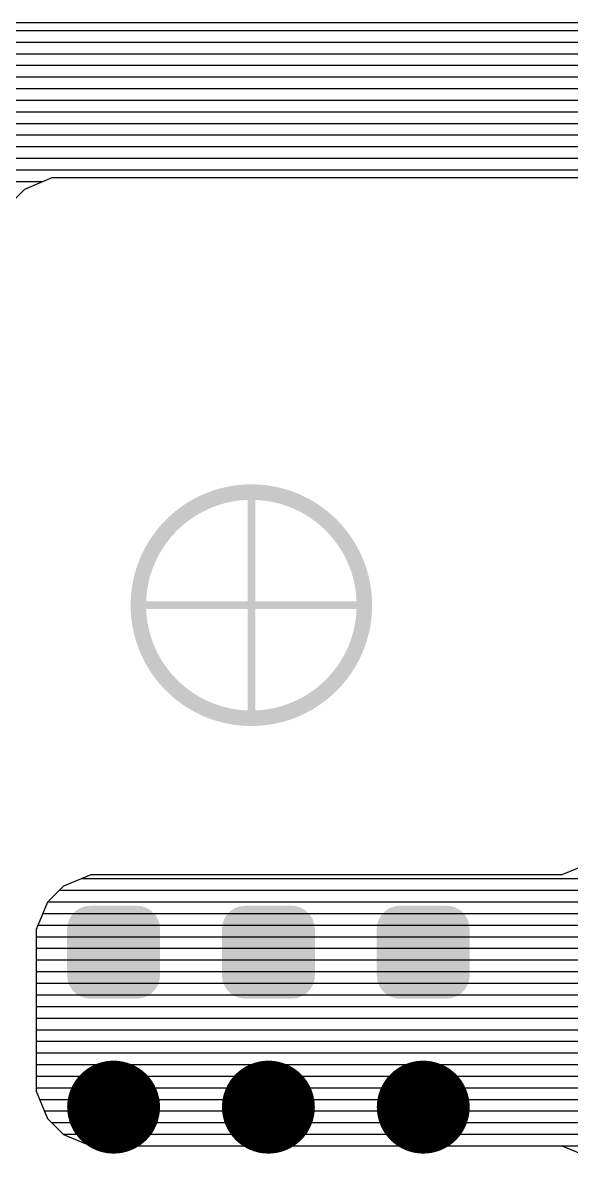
# Model space of a CAD drawing. Extents: x 295 to 953, y 10 to 290.
# Drawn here: x 512.57 to 521.57, y 196.51 to 215.11 of the extents above; entities that cross this region are included whole.
import ezdxf

# ---------------------------------------------------------------- set-up
doc = ezdxf.new("R2010")
doc.units = 0
doc.header["$LTSCALE"] = 5
doc.header["$MEASUREMENT"] = 0
doc.layers.get('0').update_dxf_attribs({"linetype": 'CONTINUOUS', "lineweight": 25})
doc.layers.add('DV-ABPB-A4_TOP', color=14, linetype='CONTINUOUS')

msp = doc.modelspace()

# ---------------------------------------------------------------- linework, layer by layer
at = {"color": 7, "const_width": 0.762}
for points in [[(513.679, 197.333, 1), (514.441, 197.333, 1)], [(516.219, 197.333, 1), (516.981, 197.333, 1)], [(518.759, 197.333, 1), (519.521, 197.333, 1)]]:
    msp.add_lwpolyline(points, format="xyb", close=True, dxfattribs=at)
at = {"color": 7}
for points in [[(515.634, 207.421), (515.64, 207.423), (517.007, 207.421), (517.001, 207.423)], [(515.64, 207.423), (515.694, 207.442), (517.001, 207.423), (516.947, 207.442)], [(515.694, 207.442), (515.699, 207.444), (516.947, 207.442), (516.941, 207.444)], [(515.699, 207.444), (515.755, 207.462), (516.941, 207.444), (516.886, 207.462)], [(515.755, 207.462), (515.76, 207.463), (516.886, 207.462), (516.88, 207.463)], [(515.76, 207.463), (515.816, 207.479), (516.88, 207.463), (516.825, 207.479)], [(515.816, 207.479), (515.821, 207.48), (516.825, 207.479), (516.819, 207.48)], [(515.821, 207.48), (515.877, 207.494), (516.819, 207.48), (516.764, 207.494)], [(515.877, 207.494), (515.883, 207.495), (516.764, 207.494), (516.757, 207.495)], [(515.883, 207.495), (515.939, 207.507), (516.757, 207.495), (516.702, 207.507)], [(515.939, 207.507), (515.945, 207.508), (516.702, 207.507), (516.695, 207.508)], [(515.945, 207.508), (516.002, 207.518), (516.695, 207.508), (516.639, 207.518)], [(516.002, 207.518), (516.007, 207.519), (516.639, 207.518), (516.633, 207.519)], [(516.007, 207.519), (516.065, 207.527), (516.633, 207.519), (516.576, 207.527)], [(516.065, 207.527), (516.07, 207.528), (516.576, 207.527), (516.57, 207.528)], [(516.07, 207.528), (516.128, 207.535), (516.57, 207.528), (516.513, 207.535)], [(516.128, 207.535), (516.133, 207.535), (516.513, 207.535), (516.506, 207.535)], [(516.133, 207.535), (516.192, 207.54), (516.506, 207.535), (516.45, 207.54)], [(516.192, 207.54), (516.196, 207.54), (516.45, 207.54), (516.442, 207.54)], [(516.196, 207.54), (516.256, 207.543), (516.442, 207.54), (516.387, 207.543)], [(516.256, 207.543), (516.26, 207.543), (516.387, 207.543), (516.376, 207.543)], [(516.26, 207.543), (516.323, 207.544), (516.376, 207.543), (516.323, 207.544)], [(515.243, 207.226), (515.265, 207.24), (515.853, 207.226), (515.905, 207.24)], [(515.265, 207.24), (515.286, 207.253), (515.905, 207.24), (515.963, 207.253)], [(515.286, 207.253), (515.297, 207.259), (515.963, 207.253), (515.996, 207.259)], [(515.297, 207.259), (515.305, 207.264), (515.996, 207.259), (516.021, 207.264)], [(515.305, 207.264), (515.321, 207.273), (516.021, 207.264), (516.08, 207.273)], [(515.321, 207.273), (515.333, 207.281), (516.08, 207.273), (516.139, 207.281)], [(515.333, 207.281), (515.342, 207.286), (516.139, 207.281), (516.198, 207.286)], [(515.342, 207.286), (515.348, 207.289), (516.198, 207.286), (516.257, 207.289)], [(515.348, 207.289), (515.352, 207.291), (517.293, 207.289), (517.289, 207.291)], [(515.352, 207.291), (515.402, 207.318), (517.289, 207.291), (517.239, 207.318)], [(515.402, 207.318), (515.407, 207.321), (517.239, 207.318), (517.233, 207.321)], [(515.407, 207.321), (515.459, 207.347), (517.233, 207.321), (517.182, 207.347)], [(515.459, 207.347), (515.464, 207.35), (517.182, 207.347), (517.176, 207.35)], [(515.464, 207.35), (515.517, 207.374), (517.176, 207.35), (517.124, 207.374)], [(515.517, 207.374), (515.522, 207.376), (517.124, 207.374), (517.119, 207.376)], [(515.522, 207.376), (515.575, 207.398), (517.119, 207.376), (517.066, 207.398)], [(515.575, 207.398), (515.58, 207.401), (517.066, 207.398), (517.06, 207.401)], [(515.58, 207.401), (515.634, 207.421), (517.06, 207.401), (517.007, 207.421)], [(516.257, 205.626), (516.257, 207.289), (516.384, 205.626), (516.384, 207.289)], [(516.4, 207.288), (516.384, 207.289), (517.294, 207.288), (517.293, 207.289)], [(516.422, 207.287), (516.4, 207.288), (517.296, 207.287), (517.294, 207.288)], [(516.481, 207.283), (516.422, 207.287), (517.304, 207.283), (517.296, 207.287)], [(516.54, 207.276), (516.481, 207.283), (517.315, 207.276), (517.304, 207.283)], [(516.599, 207.267), (516.54, 207.276), (517.33, 207.267), (517.315, 207.276)], [(516.657, 207.257), (516.599, 207.267), (517.348, 207.257), (517.33, 207.267)], [(516.661, 207.256), (516.657, 207.257), (517.349, 207.256), (517.348, 207.257)], [(516.715, 207.244), (516.661, 207.256), (517.368, 207.244), (517.349, 207.256)], [(516.773, 207.23), (516.715, 207.244), (517.391, 207.23), (517.368, 207.244)], [(514.994, 207.034), (515.028, 207.064), (515.416, 207.034), (515.467, 207.064)], [(515.028, 207.064), (515.039, 207.074), (515.467, 207.064), (515.485, 207.074)], [(515.039, 207.074), (515.062, 207.093), (515.485, 207.074), (515.519, 207.093)], [(515.062, 207.093), (515.088, 207.115), (515.519, 207.093), (515.562, 207.115)], [(515.088, 207.115), (515.095, 207.119), (515.562, 207.115), (515.572, 207.119)], [(515.095, 207.119), (515.127, 207.144), (515.572, 207.119), (515.625, 207.144)], [(515.127, 207.144), (515.139, 207.153), (515.625, 207.144), (515.647, 207.153)], [(515.139, 207.153), (515.158, 207.167), (515.647, 207.153), (515.68, 207.167)], [(515.158, 207.167), (515.187, 207.188), (515.68, 207.167), (515.735, 207.188)], [(515.187, 207.188), (515.19, 207.19), (515.735, 207.188), (515.742, 207.19)], [(515.19, 207.19), (515.215, 207.207), (515.742, 207.19), (515.791, 207.207)], [(515.215, 207.207), (515.241, 207.224), (515.791, 207.207), (515.848, 207.224)], [(515.241, 207.224), (515.243, 207.226), (515.848, 207.224), (515.853, 207.226)], [(516.799, 207.222), (516.773, 207.23), (517.403, 207.222), (517.391, 207.23)], [(516.829, 207.213), (516.799, 207.222), (517.416, 207.213), (517.403, 207.222)], [(516.886, 207.195), (516.829, 207.213), (517.443, 207.195), (517.416, 207.213)], [(516.908, 207.187), (516.886, 207.195), (517.455, 207.187), (517.443, 207.195)], [(516.941, 207.175), (516.908, 207.187), (517.472, 207.175), (517.455, 207.187)], [(516.996, 207.152), (516.941, 207.175), (517.503, 207.152), (517.472, 207.175)], [(517.002, 207.15), (516.996, 207.152), (517.507, 207.15), (517.503, 207.152)], [(517.05, 207.128), (517.002, 207.15), (517.534, 207.128), (517.507, 207.15)], [(517.086, 207.111), (517.05, 207.128), (517.557, 207.111), (517.534, 207.128)], [(517.104, 207.102), (517.086, 207.111), (517.567, 207.102), (517.557, 207.111)], [(517.156, 207.074), (517.104, 207.102), (517.601, 207.074), (517.567, 207.102)], [(517.163, 207.07), (517.156, 207.074), (517.606, 207.07), (517.601, 207.074)], [(517.207, 207.045), (517.163, 207.07), (517.635, 207.045), (517.606, 207.07)], [(514.821, 206.858), (514.855, 206.897), (515.178, 206.858), (515.223, 206.897)], [(514.855, 206.897), (514.857, 206.898), (515.223, 206.897), (515.225, 206.898)], [(514.857, 206.898), (514.89, 206.934), (515.225, 206.898), (515.269, 206.934)], [(514.89, 206.934), (514.9, 206.944), (515.269, 206.934), (515.284, 206.944)], [(514.9, 206.944), (514.925, 206.969), (515.284, 206.944), (515.317, 206.969)], [(514.925, 206.969), (514.945, 206.989), (515.317, 206.969), (515.347, 206.989)], [(514.945, 206.989), (514.959, 207.002), (515.347, 206.989), (515.366, 207.002)], [(514.959, 207.002), (514.992, 207.033), (515.366, 207.002), (515.413, 207.033)], [(514.992, 207.033), (514.994, 207.034), (515.413, 207.033), (515.416, 207.034)], [(517.234, 207.028), (517.207, 207.045), (517.653, 207.028), (517.635, 207.045)], [(517.258, 207.014), (517.234, 207.028), (517.669, 207.014), (517.653, 207.028)], [(517.3, 206.985), (517.258, 207.014), (517.7, 206.985), (517.669, 207.014)], [(517.307, 206.981), (517.3, 206.985), (517.704, 206.981), (517.7, 206.985)], [(517.355, 206.946), (517.307, 206.981), (517.739, 206.946), (517.704, 206.981)], [(517.362, 206.94), (517.355, 206.946), (517.745, 206.94), (517.739, 206.946)], [(517.402, 206.91), (517.362, 206.94), (517.773, 206.91), (517.745, 206.94)], [(517.421, 206.894), (517.402, 206.91), (517.788, 206.894), (517.773, 206.91)], [(517.447, 206.872), (517.421, 206.894), (517.807, 206.872), (517.788, 206.894)], [(517.476, 206.846), (517.447, 206.872), (517.83, 206.846), (517.807, 206.872)], [(514.663, 206.648), (514.691, 206.69), (514.976, 206.648), (515.011, 206.69)], [(514.691, 206.69), (514.698, 206.7), (515.011, 206.69), (515.021, 206.7)], [(514.698, 206.7), (514.723, 206.734), (515.021, 206.7), (515.051, 206.734)], [(514.723, 206.734), (514.735, 206.752), (515.051, 206.734), (515.068, 206.752)], [(514.735, 206.752), (514.755, 206.777), (515.068, 206.752), (515.092, 206.777)], [(514.755, 206.777), (514.774, 206.802), (515.092, 206.777), (515.117, 206.802)], [(514.774, 206.802), (514.788, 206.818), (515.117, 206.802), (515.134, 206.818)], [(514.788, 206.818), (514.815, 206.851), (515.134, 206.818), (515.17, 206.851)], [(514.815, 206.851), (514.821, 206.858), (515.17, 206.851), (515.178, 206.858)], [(517.491, 206.832), (517.476, 206.846), (517.841, 206.832), (517.83, 206.846)], [(517.528, 206.797), (517.491, 206.832), (517.87, 206.797), (517.841, 206.832)], [(517.534, 206.791), (517.528, 206.797), (517.874, 206.791), (517.87, 206.797)], [(517.576, 206.749), (517.534, 206.791), (517.907, 206.749), (517.874, 206.791)], [(517.578, 206.747), (517.576, 206.749), (517.909, 206.747), (517.907, 206.749)], [(517.616, 206.705), (517.578, 206.747), (517.939, 206.705), (517.909, 206.747)], [(517.624, 206.695), (517.616, 206.705), (517.946, 206.695), (517.939, 206.705)], [(517.654, 206.66), (517.624, 206.695), (517.97, 206.66), (517.946, 206.695)], [(514.566, 206.484), (514.575, 206.5), (514.859, 206.484), (514.87, 206.5)], [(514.575, 206.5), (514.597, 206.54), (514.87, 206.5), (514.896, 206.54)], [(514.597, 206.54), (514.602, 206.549), (514.896, 206.54), (514.903, 206.549)], [(514.602, 206.549), (514.629, 206.594), (514.903, 206.549), (514.935, 206.594)], [(514.629, 206.594), (514.631, 206.597), (514.935, 206.594), (514.937, 206.597)], [(514.631, 206.597), (514.66, 206.644), (514.937, 206.597), (514.974, 206.644)], [(514.66, 206.644), (514.663, 206.648), (514.974, 206.644), (514.976, 206.648)], [(517.668, 206.643), (517.654, 206.66), (517.981, 206.643), (517.97, 206.66)], [(517.691, 206.614), (517.668, 206.643), (517.999, 206.614), (517.981, 206.643)], [(517.709, 206.589), (517.691, 206.614), (518.015, 206.589), (517.999, 206.614)], [(517.726, 206.566), (517.709, 206.589), (518.028, 206.566), (518.015, 206.589)], [(517.748, 206.534), (517.726, 206.566), (518.047, 206.534), (518.028, 206.566)], [(517.76, 206.517), (517.748, 206.534), (518.056, 206.517), (518.047, 206.534)], [(517.785, 206.478), (517.76, 206.517), (518.077, 206.478), (518.056, 206.517)], [(514.479, 206.293), (514.486, 206.311), (514.755, 206.293), (514.764, 206.311)], [(514.486, 206.311), (514.501, 206.346), (514.764, 206.311), (514.781, 206.346)], [(514.501, 206.346), (514.511, 206.37), (514.781, 206.346), (514.793, 206.37)], [(514.511, 206.37), (514.524, 206.399), (514.793, 206.37), (514.809, 206.399)], [(514.524, 206.399), (514.538, 206.427), (514.809, 206.399), (514.825, 206.427)], [(514.538, 206.427), (514.549, 206.45), (514.825, 206.427), (514.838, 206.45)], [(514.549, 206.45), (514.566, 206.484), (514.838, 206.45), (514.859, 206.484)], [(517.792, 206.468), (517.785, 206.478), (518.083, 206.468), (518.077, 206.478)], [(517.819, 206.422), (517.792, 206.468), (518.106, 206.422), (518.083, 206.468)], [(517.822, 206.417), (517.819, 206.422), (518.108, 206.417), (518.106, 206.422)], [(517.85, 206.365), (517.822, 206.417), (518.132, 206.365), (518.108, 206.417)], [(517.85, 206.364), (517.85, 206.365), (518.132, 206.364), (518.132, 206.365)], [(517.877, 206.312), (517.85, 206.364), (518.154, 206.312), (518.132, 206.364)], [(517.88, 206.306), (517.877, 206.312), (518.157, 206.306), (518.154, 206.312)], [(514.406, 206.072), (514.422, 206.128), (514.67, 206.072), (514.688, 206.128)], [(514.422, 206.128), (514.423, 206.132), (514.688, 206.128), (514.69, 206.132)], [(514.423, 206.132), (514.439, 206.184), (514.69, 206.132), (514.709, 206.184)], [(514.439, 206.184), (514.442, 206.192), (514.709, 206.184), (514.712, 206.192)], [(514.442, 206.192), (514.458, 206.239), (514.712, 206.192), (514.731, 206.239)], [(514.458, 206.239), (514.463, 206.252), (514.731, 206.239), (514.737, 206.252)], [(514.463, 206.252), (514.479, 206.293), (514.737, 206.252), (514.755, 206.293)], [(517.902, 206.258), (517.88, 206.306), (518.175, 206.258), (518.157, 206.306)], [(517.906, 206.247), (517.902, 206.258), (518.18, 206.247), (518.175, 206.258)], [(517.924, 206.203), (517.906, 206.247), (518.195, 206.203), (518.18, 206.247)], [(517.931, 206.187), (517.924, 206.203), (518.201, 206.187), (518.195, 206.203)], [(517.945, 206.148), (517.931, 206.187), (518.213, 206.148), (518.201, 206.187)], [(517.953, 206.126), (517.945, 206.148), (518.22, 206.126), (518.213, 206.148)], [(517.965, 206.092), (517.953, 206.126), (518.229, 206.092), (518.22, 206.126)], [(514.368, 205.9), (514.377, 205.947), (514.626, 205.9), (514.637, 205.947)], [(514.377, 205.947), (514.379, 205.958), (514.637, 205.947), (514.639, 205.958)], [(514.379, 205.958), (514.39, 206.009), (514.639, 205.958), (514.652, 206.009)], [(514.39, 206.009), (514.391, 206.015), (514.652, 206.009), (514.653, 206.015)], [(514.391, 206.015), (514.405, 206.071), (514.653, 206.015), (514.669, 206.071)], [(514.405, 206.071), (514.406, 206.072), (514.669, 206.071), (514.67, 206.072)], [(517.973, 206.065), (517.965, 206.092), (518.237, 206.065), (518.229, 206.092)], [(517.982, 206.035), (517.973, 206.065), (518.244, 206.035), (518.237, 206.065)], [(517.99, 206.003), (517.982, 206.035), (518.252, 206.003), (518.244, 206.035)], [(517.997, 205.978), (517.99, 206.003), (518.257, 205.978), (518.252, 206.003)], [(518.005, 205.941), (517.997, 205.978), (518.265, 205.941), (518.257, 205.978)], [(518.01, 205.92), (518.005, 205.941), (518.269, 205.92), (518.265, 205.941)], [(514.346, 205.724), (514.349, 205.759), (514.601, 205.724), (514.605, 205.759)], [(514.349, 205.759), (514.352, 205.783), (514.605, 205.759), (514.607, 205.783)], [(514.352, 205.783), (514.356, 205.822), (514.607, 205.783), (514.613, 205.822)], [(514.356, 205.822), (514.359, 205.842), (514.613, 205.822), (514.616, 205.842)], [(514.359, 205.842), (514.365, 205.885), (514.616, 205.842), (514.624, 205.885)], [(514.365, 205.885), (514.368, 205.9), (514.624, 205.885), (514.626, 205.9)], [(518.018, 205.879), (518.01, 205.92), (518.276, 205.879), (518.269, 205.92)], [(518.021, 205.862), (518.018, 205.879), (518.279, 205.862), (518.276, 205.879)], [(518.029, 205.816), (518.021, 205.862), (518.285, 205.816), (518.279, 205.862)], [(518.031, 205.803), (518.029, 205.816), (518.287, 205.803), (518.285, 205.816)], [(518.037, 205.753), (518.031, 205.803), (518.292, 205.753), (518.287, 205.803)], [(518.038, 205.745), (518.037, 205.753), (518.293, 205.745), (518.292, 205.753)], [(514.339, 205.563), (514.34, 205.626), (518.301, 205.563), (518.3, 205.626)], [(514.34, 205.499), (514.339, 205.563), (518.3, 205.499), (518.301, 205.563)], [(514.34, 205.632), (514.342, 205.665), (514.595, 205.632), (514.596, 205.665)], [(514.34, 205.626), (514.34, 205.632), (514.594, 205.626), (514.595, 205.632)], [(514.342, 205.665), (514.344, 205.696), (514.596, 205.665), (514.598, 205.696)], [(514.344, 205.696), (514.346, 205.724), (514.598, 205.696), (514.601, 205.724)], [(518.043, 205.69), (518.038, 205.745), (518.297, 205.69), (518.293, 205.745)], [(518.043, 205.686), (518.043, 205.69), (518.298, 205.686), (518.297, 205.69)], [(518.046, 205.626), (518.043, 205.686), (518.3, 205.626), (518.298, 205.686)], [(514.343, 205.44), (514.34, 205.499), (514.597, 205.44), (514.594, 205.499)], [(514.343, 205.436), (514.343, 205.44), (514.598, 205.436), (514.597, 205.44)], [(514.348, 205.381), (514.343, 205.436), (514.603, 205.381), (514.598, 205.436)], [(514.348, 205.373), (514.348, 205.381), (514.604, 205.373), (514.603, 205.381)], [(516.257, 203.837), (516.257, 205.499), (516.384, 203.837), (516.384, 205.499)], [(518.036, 205.367), (518.04, 205.402), (518.292, 205.367), (518.295, 205.402)], [(518.04, 205.402), (518.042, 205.43), (518.295, 205.402), (518.297, 205.43)], [(518.042, 205.43), (518.044, 205.461), (518.297, 205.43), (518.299, 205.461)], [(518.044, 205.461), (518.046, 205.493), (518.299, 205.461), (518.3, 205.493)], [(518.046, 205.493), (518.046, 205.499), (518.3, 205.493), (518.3, 205.499)], [(514.354, 205.322), (514.348, 205.373), (514.61, 205.322), (514.604, 205.373)], [(514.355, 205.31), (514.354, 205.322), (514.612, 205.31), (514.61, 205.322)], [(514.362, 205.264), (514.355, 205.31), (514.619, 205.264), (514.612, 205.31)], [(514.364, 205.247), (514.362, 205.264), (514.622, 205.247), (514.619, 205.264)], [(514.372, 205.206), (514.364, 205.247), (514.63, 205.206), (514.622, 205.247)], [(514.376, 205.185), (514.372, 205.206), (514.635, 205.185), (514.63, 205.206)], [(518.004, 205.179), (518.014, 205.226), (518.264, 205.179), (518.272, 205.226)], [(518.014, 205.226), (518.017, 205.241), (518.272, 205.226), (518.275, 205.241)], [(518.017, 205.241), (518.025, 205.284), (518.275, 205.241), (518.282, 205.284)], [(518.025, 205.284), (518.028, 205.304), (518.282, 205.284), (518.284, 205.304)], [(518.028, 205.304), (518.033, 205.343), (518.284, 205.304), (518.289, 205.343)], [(518.033, 205.343), (518.036, 205.367), (518.289, 205.343), (518.292, 205.367)], [(514.383, 205.148), (514.376, 205.185), (514.644, 205.148), (514.635, 205.185)], [(514.389, 205.122), (514.383, 205.148), (514.65, 205.122), (514.644, 205.148)], [(514.396, 205.091), (514.389, 205.122), (514.659, 205.091), (514.65, 205.122)], [(514.404, 205.061), (514.396, 205.091), (514.668, 205.061), (514.659, 205.091)], [(514.411, 205.034), (514.404, 205.061), (514.676, 205.034), (514.668, 205.061)], [(514.421, 205), (514.411, 205.034), (514.688, 205), (514.676, 205.034)], [(517.952, 204.997), (517.971, 205.054), (518.219, 204.997), (518.235, 205.054)], [(517.971, 205.055), (517.987, 205.111), (518.235, 205.055), (518.249, 205.111)], [(517.971, 205.054), (517.971, 205.055), (518.235, 205.054), (518.235, 205.055)], [(517.987, 205.111), (517.989, 205.117), (518.249, 205.111), (518.251, 205.117)], [(517.989, 205.117), (518.002, 205.168), (518.251, 205.117), (518.262, 205.168)], [(518.002, 205.168), (518.004, 205.179), (518.262, 205.168), (518.264, 205.179)], [(514.428, 204.978), (514.421, 205), (514.695, 204.978), (514.688, 205)], [(514.44, 204.939), (514.428, 204.978), (514.71, 204.939), (514.695, 204.978)], [(514.446, 204.923), (514.44, 204.939), (514.716, 204.923), (514.71, 204.939)], [(514.461, 204.879), (514.446, 204.923), (514.734, 204.879), (514.716, 204.923)], [(514.465, 204.868), (514.461, 204.879), (514.739, 204.868), (514.734, 204.879)], [(514.484, 204.82), (514.465, 204.868), (514.761, 204.82), (514.739, 204.868)], [(514.486, 204.814), (514.484, 204.82), (514.764, 204.814), (514.761, 204.82)], [(517.877, 204.815), (517.886, 204.833), (518.155, 204.815), (518.162, 204.833)], [(517.886, 204.833), (517.904, 204.874), (518.162, 204.833), (518.178, 204.874)], [(517.904, 204.874), (517.91, 204.887), (518.178, 204.874), (518.182, 204.887)], [(517.91, 204.887), (517.929, 204.933), (518.182, 204.887), (518.199, 204.933)], [(517.929, 204.933), (517.932, 204.942), (518.199, 204.933), (518.202, 204.942)], [(517.932, 204.942), (517.951, 204.994), (518.202, 204.942), (518.218, 204.994)], [(517.951, 204.994), (517.952, 204.997), (518.218, 204.994), (518.219, 204.997)], [(514.508, 204.762), (514.486, 204.814), (514.79, 204.762), (514.764, 204.814)], [(514.509, 204.761), (514.508, 204.762), (514.79, 204.761), (514.79, 204.762)], [(514.533, 204.709), (514.509, 204.761), (514.819, 204.709), (514.79, 204.761)], [(514.535, 204.704), (514.533, 204.709), (514.822, 204.704), (514.819, 204.709)], [(514.558, 204.658), (514.535, 204.704), (514.849, 204.658), (514.822, 204.704)], [(514.563, 204.647), (514.558, 204.658), (514.856, 204.647), (514.849, 204.658)], [(514.584, 204.608), (514.563, 204.647), (514.881, 204.608), (514.856, 204.647)], [(517.771, 204.626), (517.781, 204.642), (518.066, 204.626), (518.074, 204.642)], [(517.781, 204.642), (517.802, 204.676), (518.074, 204.642), (518.092, 204.676)], [(517.802, 204.676), (517.815, 204.699), (518.092, 204.676), (518.103, 204.699)], [(517.815, 204.699), (517.832, 204.727), (518.103, 204.699), (518.116, 204.727)], [(517.832, 204.727), (517.847, 204.756), (518.116, 204.727), (518.13, 204.756)], [(517.847, 204.756), (517.86, 204.78), (518.13, 204.756), (518.14, 204.78)], [(517.86, 204.78), (517.877, 204.815), (518.14, 204.78), (518.155, 204.815)], [(514.594, 204.592), (514.584, 204.608), (514.892, 204.592), (514.881, 204.608)], [(514.612, 204.56), (514.594, 204.592), (514.914, 204.56), (514.892, 204.592)], [(514.626, 204.537), (514.612, 204.56), (514.931, 204.537), (514.914, 204.56)], [(514.641, 204.512), (514.626, 204.537), (514.95, 204.512), (514.931, 204.537)], [(514.659, 204.483), (514.641, 204.512), (514.973, 204.483), (514.95, 204.512)], [(514.671, 204.466), (514.659, 204.483), (514.987, 204.466), (514.973, 204.483)], [(514.695, 204.43), (514.671, 204.466), (515.016, 204.43), (514.987, 204.466)], [(517.629, 204.436), (517.664, 204.478), (517.95, 204.436), (517.978, 204.478)], [(517.664, 204.478), (517.667, 204.482), (517.978, 204.478), (517.98, 204.482)], [(517.667, 204.482), (517.703, 204.528), (517.98, 204.482), (518.01, 204.528)], [(517.703, 204.528), (517.706, 204.532), (518.01, 204.528), (518.012, 204.532)], [(517.706, 204.532), (517.738, 204.576), (518.012, 204.532), (518.038, 204.576)], [(517.738, 204.576), (517.745, 204.586), (518.038, 204.576), (518.044, 204.586)], [(517.745, 204.586), (517.771, 204.626), (518.044, 204.586), (518.066, 204.626)], [(514.702, 204.42), (514.695, 204.43), (515.025, 204.42), (515.016, 204.43)], [(514.732, 204.379), (514.702, 204.42), (515.063, 204.379), (515.025, 204.42)], [(514.734, 204.377), (514.732, 204.379), (515.065, 204.377), (515.063, 204.379)], [(514.766, 204.334), (514.734, 204.377), (515.106, 204.334), (515.065, 204.377)], [(514.771, 204.329), (514.766, 204.334), (515.112, 204.329), (515.106, 204.334)], [(514.8, 204.293), (514.771, 204.329), (515.149, 204.293), (515.112, 204.329)], [(514.811, 204.28), (514.8, 204.293), (515.165, 204.28), (515.149, 204.293)], [(514.833, 204.254), (514.811, 204.28), (515.193, 204.254), (515.165, 204.28)], [(517.418, 204.229), (517.463, 204.268), (517.785, 204.229), (517.819, 204.268)], [(517.463, 204.268), (517.471, 204.275), (517.819, 204.268), (517.826, 204.275)], [(517.471, 204.275), (517.507, 204.307), (517.826, 204.275), (517.853, 204.307)], [(517.507, 204.307), (517.523, 204.324), (517.853, 204.307), (517.866, 204.324)], [(517.523, 204.324), (517.549, 204.349), (517.866, 204.324), (517.886, 204.349)], [(517.549, 204.349), (517.573, 204.374), (517.886, 204.349), (517.905, 204.374)], [(517.573, 204.374), (517.59, 204.392), (517.905, 204.374), (517.918, 204.392)], [(517.59, 204.392), (517.62, 204.425), (517.918, 204.392), (517.942, 204.425)], [(517.62, 204.425), (517.629, 204.436), (517.942, 204.425), (517.95, 204.436)], [(514.853, 204.232), (514.833, 204.254), (515.22, 204.232), (515.193, 204.254)], [(514.868, 204.216), (514.853, 204.232), (515.239, 204.216), (515.22, 204.232)], [(514.896, 204.186), (514.868, 204.216), (515.278, 204.186), (515.239, 204.216)], [(514.902, 204.18), (514.896, 204.186), (515.286, 204.18), (515.278, 204.186)], [(514.937, 204.145), (514.902, 204.18), (515.334, 204.145), (515.286, 204.18)], [(514.941, 204.141), (514.937, 204.145), (515.34, 204.141), (515.334, 204.145)], [(514.971, 204.112), (514.941, 204.141), (515.383, 204.112), (515.34, 204.141)], [(514.987, 204.097), (514.971, 204.112), (515.407, 204.097), (515.383, 204.112)], [(515.006, 204.081), (514.987, 204.097), (515.433, 204.081), (515.407, 204.097)], [(515.035, 204.055), (515.006, 204.081), (515.478, 204.055), (515.433, 204.081)], [(517.174, 204.061), (517.225, 204.092), (517.613, 204.061), (517.647, 204.092)], [(517.225, 204.092), (517.228, 204.093), (517.647, 204.092), (517.649, 204.093)], [(517.228, 204.093), (517.275, 204.123), (517.649, 204.093), (517.681, 204.123)], [(517.275, 204.123), (517.294, 204.137), (517.681, 204.123), (517.695, 204.137)], [(517.294, 204.137), (517.324, 204.157), (517.695, 204.137), (517.716, 204.157)], [(517.324, 204.157), (517.357, 204.181), (517.716, 204.157), (517.74, 204.181)], [(517.357, 204.181), (517.371, 204.192), (517.74, 204.181), (517.751, 204.192)], [(517.371, 204.192), (517.416, 204.228), (517.751, 204.192), (517.784, 204.228)], [(517.416, 204.228), (517.418, 204.229), (517.784, 204.228), (517.785, 204.229)], [(515.04, 204.051), (515.035, 204.055), (515.485, 204.051), (515.478, 204.055)], [(515.073, 204.024), (515.04, 204.051), (515.537, 204.024), (515.485, 204.051)], [(515.084, 204.015), (515.073, 204.024), (515.554, 204.015), (515.537, 204.024)], [(515.106, 203.998), (515.084, 204.015), (515.59, 203.998), (515.554, 204.015)], [(515.134, 203.976), (515.106, 203.998), (515.638, 203.976), (515.59, 203.998)], [(515.138, 203.973), (515.134, 203.976), (515.644, 203.973), (515.638, 203.976)], [(515.168, 203.951), (515.138, 203.973), (515.699, 203.951), (515.644, 203.973)], [(515.185, 203.939), (515.168, 203.951), (515.733, 203.939), (515.699, 203.951)], [(515.197, 203.931), (515.185, 203.939), (515.755, 203.931), (515.733, 203.939)], [(515.225, 203.912), (515.197, 203.931), (515.811, 203.912), (515.755, 203.931)], [(515.238, 203.904), (515.225, 203.912), (515.842, 203.904), (515.811, 203.912)], [(515.25, 203.896), (515.238, 203.904), (515.868, 203.896), (515.842, 203.904)], [(515.273, 203.881), (515.25, 203.896), (515.925, 203.881), (515.868, 203.896)], [(516.735, 203.886), (516.788, 203.9), (517.375, 203.886), (517.398, 203.9)], [(516.788, 203.9), (516.792, 203.901), (517.398, 203.9), (517.4, 203.901)], [(516.792, 203.901), (516.849, 203.919), (517.4, 203.901), (517.425, 203.919)], [(516.849, 203.919), (516.899, 203.936), (517.425, 203.919), (517.45, 203.936)], [(516.899, 203.936), (516.905, 203.938), (517.45, 203.936), (517.453, 203.938)], [(516.905, 203.938), (516.961, 203.959), (517.453, 203.938), (517.483, 203.959)], [(516.961, 203.959), (516.994, 203.973), (517.483, 203.959), (517.502, 203.973)], [(516.994, 203.973), (517.015, 203.982), (517.502, 203.973), (517.514, 203.982)], [(517.015, 203.982), (517.069, 204.006), (517.514, 203.982), (517.546, 204.006)], [(517.069, 204.006), (517.079, 204.011), (517.546, 204.006), (517.552, 204.011)], [(517.079, 204.011), (517.122, 204.033), (517.552, 204.011), (517.579, 204.033)], [(517.122, 204.033), (517.156, 204.051), (517.579, 204.033), (517.601, 204.051)], [(517.156, 204.051), (517.174, 204.061), (517.601, 204.051), (517.613, 204.061)], [(515.292, 203.87), (515.273, 203.881), (515.98, 203.87), (515.925, 203.881)], [(515.293, 203.869), (515.292, 203.87), (515.983, 203.869), (515.98, 203.87)], [(515.311, 203.858), (515.293, 203.869), (516.042, 203.858), (515.983, 203.869)], [(515.326, 203.85), (515.311, 203.858), (516.1, 203.85), (516.042, 203.858)], [(515.337, 203.843), (515.326, 203.85), (516.159, 203.843), (516.1, 203.85)], [(515.344, 203.839), (515.337, 203.843), (516.218, 203.839), (516.159, 203.843)], [(515.346, 203.838), (515.344, 203.839), (516.241, 203.838), (516.218, 203.839)], [(515.348, 203.837), (515.346, 203.838), (516.257, 203.837), (516.241, 203.838)], [(515.352, 203.835), (515.348, 203.837), (517.289, 203.835), (517.293, 203.837)], [(515.402, 203.807), (515.352, 203.835), (517.238, 203.807), (517.289, 203.835)], [(515.408, 203.805), (515.402, 203.807), (517.233, 203.805), (517.238, 203.807)], [(515.459, 203.779), (515.408, 203.805), (517.182, 203.779), (517.233, 203.805)], [(515.464, 203.776), (515.459, 203.779), (517.176, 203.776), (517.182, 203.779)], [(515.516, 203.752), (515.464, 203.776), (517.124, 203.752), (517.176, 203.776)], [(515.522, 203.75), (515.516, 203.752), (517.119, 203.75), (517.124, 203.752)], [(515.575, 203.727), (515.522, 203.75), (517.066, 203.727), (517.119, 203.75)], [(515.581, 203.725), (515.575, 203.727), (517.06, 203.725), (517.066, 203.727)], [(515.634, 203.704), (515.581, 203.725), (517.006, 203.704), (517.06, 203.725)], [(515.64, 203.702), (515.634, 203.704), (517.001, 203.702), (517.006, 203.704)], [(516.384, 203.837), (516.443, 203.84), (517.293, 203.837), (517.298, 203.84)], [(516.443, 203.84), (516.502, 203.845), (517.298, 203.84), (517.307, 203.845)], [(516.502, 203.845), (516.561, 203.853), (517.307, 203.845), (517.32, 203.853)], [(516.561, 203.853), (516.619, 203.862), (517.32, 203.853), (517.336, 203.862)], [(516.619, 203.862), (516.644, 203.867), (517.336, 203.862), (517.344, 203.867)], [(516.644, 203.867), (516.677, 203.873), (517.344, 203.867), (517.354, 203.873)], [(516.677, 203.873), (516.735, 203.886), (517.354, 203.873), (517.375, 203.886)], [(515.694, 203.683), (515.64, 203.702), (516.947, 203.683), (517.001, 203.702)], [(515.7, 203.681), (515.694, 203.683), (516.941, 203.681), (516.947, 203.683)], [(515.754, 203.664), (515.7, 203.681), (516.886, 203.664), (516.941, 203.681)], [(515.76, 203.663), (515.754, 203.664), (516.881, 203.663), (516.886, 203.664)], [(515.815, 203.647), (515.76, 203.663), (516.825, 203.647), (516.881, 203.663)], [(515.822, 203.646), (515.815, 203.647), (516.819, 203.646), (516.825, 203.647)], [(515.877, 203.632), (515.822, 203.646), (516.763, 203.632), (516.819, 203.646)], [(515.883, 203.631), (515.877, 203.632), (516.758, 203.631), (516.763, 203.632)], [(515.939, 203.619), (515.883, 203.631), (516.701, 203.619), (516.758, 203.631)], [(515.945, 203.618), (515.939, 203.619), (516.696, 203.618), (516.701, 203.619)], [(516.001, 203.608), (515.945, 203.618), (516.639, 203.608), (516.696, 203.618)], [(516.008, 203.607), (516.001, 203.608), (516.633, 203.607), (516.639, 203.608)], [(516.064, 203.598), (516.008, 203.607), (516.576, 203.598), (516.633, 203.607)], [(516.071, 203.598), (516.064, 203.598), (516.57, 203.598), (516.576, 203.598)], [(516.127, 203.591), (516.071, 203.598), (516.513, 203.591), (516.57, 203.598)], [(516.134, 203.591), (516.127, 203.591), (516.507, 203.591), (516.513, 203.591)], [(516.19, 203.586), (516.134, 203.591), (516.449, 203.586), (516.507, 203.591)], [(516.198, 203.586), (516.19, 203.586), (516.444, 203.586), (516.449, 203.586)], [(516.254, 203.583), (516.198, 203.586), (516.385, 203.583), (516.444, 203.586)], [(516.265, 203.583), (516.254, 203.583), (516.381, 203.583), (516.385, 203.583)], [(516.317, 203.582), (516.265, 203.583), (516.317, 203.582), (516.381, 203.583)], [(513.388, 200.498), (513.435, 200.547), (514.734, 200.498), (514.682, 200.547)], [(513.435, 200.547), (513.452, 200.558), (514.682, 200.547), (514.67, 200.558)], [(513.452, 200.558), (513.509, 200.595), (514.67, 200.558), (514.607, 200.595)], [(513.509, 200.595), (513.53, 200.603), (514.607, 200.595), (514.594, 200.603)], [(513.53, 200.603), (513.591, 200.625), (514.594, 200.603), (514.522, 200.625)], [(513.591, 200.625), (513.623, 200.629), (514.522, 200.625), (514.511, 200.629)], [(513.623, 200.629), (513.679, 200.635), (514.511, 200.629), (514.441, 200.635)], [(515.928, 200.498), (515.975, 200.547), (517.274, 200.498), (517.222, 200.547)], [(515.975, 200.547), (515.992, 200.558), (517.222, 200.547), (517.21, 200.558)], [(515.992, 200.558), (516.049, 200.595), (517.21, 200.558), (517.147, 200.595)], [(516.049, 200.595), (516.07, 200.603), (517.147, 200.595), (517.134, 200.603)], [(516.07, 200.603), (516.131, 200.625), (517.134, 200.603), (517.062, 200.625)], [(516.131, 200.625), (516.163, 200.629), (517.062, 200.625), (517.051, 200.629)], [(516.163, 200.629), (516.219, 200.635), (517.051, 200.629), (516.981, 200.635)], [(518.468, 200.498), (518.515, 200.547), (519.814, 200.498), (519.762, 200.547)], [(518.515, 200.547), (518.532, 200.558), (519.762, 200.547), (519.75, 200.558)], [(518.532, 200.558), (518.589, 200.595), (519.75, 200.558), (519.687, 200.595)], [(518.589, 200.595), (518.61, 200.603), (519.687, 200.595), (519.674, 200.603)], [(518.61, 200.603), (518.671, 200.625), (519.674, 200.603), (519.602, 200.625)], [(518.671, 200.625), (518.703, 200.629), (519.602, 200.625), (519.591, 200.629)], [(518.703, 200.629), (518.759, 200.635), (519.591, 200.629), (519.521, 200.635)], [(513.31, 200.342), (513.33, 200.408), (514.812, 200.342), (514.788, 200.408)], [(513.33, 200.408), (513.34, 200.424), (514.788, 200.408), (514.782, 200.424)], [(513.34, 200.424), (513.375, 200.484), (514.782, 200.424), (514.743, 200.484)], [(513.375, 200.484), (513.388, 200.498), (514.743, 200.484), (514.734, 200.498)], [(515.85, 200.342), (515.87, 200.408), (517.352, 200.342), (517.328, 200.408)], [(515.87, 200.408), (515.88, 200.424), (517.328, 200.408), (517.322, 200.424)], [(515.88, 200.424), (515.915, 200.484), (517.322, 200.424), (517.283, 200.484)], [(515.915, 200.484), (515.928, 200.498), (517.283, 200.484), (517.274, 200.498)], [(518.39, 200.342), (518.41, 200.408), (519.892, 200.342), (519.868, 200.408)], [(518.41, 200.408), (518.42, 200.424), (519.868, 200.408), (519.862, 200.424)], [(518.42, 200.424), (518.455, 200.484), (519.862, 200.424), (519.823, 200.484)], [(518.455, 200.484), (518.468, 200.498), (519.823, 200.484), (519.814, 200.498)], [(513.298, 200.254), (513.304, 200.324), (514.822, 200.254), (514.814, 200.324)], [(513.298, 199.492), (513.298, 200.254), (514.822, 199.492), (514.822, 200.254)], [(513.304, 200.324), (513.31, 200.342), (514.814, 200.324), (514.812, 200.342)], [(515.838, 200.254), (515.844, 200.324), (517.362, 200.254), (517.354, 200.324)], [(515.838, 199.492), (515.838, 200.254), (517.362, 199.492), (517.362, 200.254)], [(515.844, 200.324), (515.85, 200.342), (517.354, 200.324), (517.352, 200.342)], [(518.378, 200.254), (518.384, 200.324), (519.902, 200.254), (519.894, 200.324)], [(518.378, 199.492), (518.378, 200.254), (519.902, 199.492), (519.902, 200.254)], [(518.384, 200.324), (518.39, 200.342), (519.894, 200.324), (519.892, 200.342)], [(513.306, 199.422), (513.298, 199.492), (514.815, 199.422), (514.822, 199.492)], [(515.846, 199.422), (515.838, 199.492), (517.355, 199.422), (517.362, 199.492)], [(518.386, 199.422), (518.378, 199.492), (519.895, 199.422), (519.902, 199.492)], [(513.308, 199.405), (513.306, 199.422), (514.81, 199.405), (514.815, 199.422)], [(513.332, 199.339), (513.308, 199.405), (514.789, 199.339), (514.81, 199.405)], [(513.338, 199.322), (513.332, 199.339), (514.78, 199.322), (514.789, 199.339)], [(513.377, 199.263), (513.338, 199.322), (514.745, 199.263), (514.78, 199.322)], [(513.386, 199.249), (513.377, 199.263), (514.731, 199.249), (514.745, 199.263)], [(513.438, 199.199), (513.386, 199.249), (514.684, 199.199), (514.731, 199.249)], [(515.848, 199.405), (515.846, 199.422), (517.35, 199.405), (517.355, 199.422)], [(515.872, 199.339), (515.848, 199.405), (517.329, 199.339), (517.35, 199.405)], [(515.878, 199.322), (515.872, 199.339), (517.32, 199.322), (517.329, 199.339)], [(515.917, 199.263), (515.878, 199.322), (517.285, 199.263), (517.32, 199.322)], [(515.926, 199.249), (515.917, 199.263), (517.271, 199.249), (517.285, 199.263)], [(515.978, 199.199), (515.926, 199.249), (517.224, 199.199), (517.271, 199.249)], [(518.388, 199.405), (518.386, 199.422), (519.89, 199.405), (519.895, 199.422)], [(518.412, 199.339), (518.388, 199.405), (519.869, 199.339), (519.89, 199.405)], [(518.418, 199.322), (518.412, 199.339), (519.86, 199.322), (519.869, 199.339)], [(518.457, 199.263), (518.418, 199.322), (519.825, 199.263), (519.86, 199.322)], [(518.466, 199.249), (518.457, 199.263), (519.811, 199.249), (519.825, 199.263)], [(518.518, 199.199), (518.466, 199.249), (519.764, 199.199), (519.811, 199.249)], [(513.449, 199.188), (513.438, 199.199), (514.667, 199.188), (514.684, 199.199)], [(513.512, 199.151), (513.449, 199.188), (514.611, 199.151), (514.667, 199.188)], [(513.525, 199.144), (513.512, 199.151), (514.59, 199.144), (514.611, 199.151)], [(513.597, 199.121), (513.525, 199.144), (514.528, 199.121), (514.59, 199.144)], [(513.609, 199.118), (513.597, 199.121), (514.496, 199.118), (514.528, 199.121)], [(513.679, 199.111), (513.609, 199.118), (514.441, 199.111), (514.496, 199.118)], [(515.989, 199.188), (515.978, 199.199), (517.207, 199.188), (517.224, 199.199)], [(516.052, 199.151), (515.989, 199.188), (517.151, 199.151), (517.207, 199.188)], [(516.065, 199.144), (516.052, 199.151), (517.13, 199.144), (517.151, 199.151)], [(516.137, 199.121), (516.065, 199.144), (517.068, 199.121), (517.13, 199.144)], [(516.149, 199.118), (516.137, 199.121), (517.036, 199.118), (517.068, 199.121)], [(516.219, 199.111), (516.149, 199.118), (516.981, 199.111), (517.036, 199.118)], [(518.529, 199.188), (518.518, 199.199), (519.747, 199.188), (519.764, 199.199)], [(518.592, 199.151), (518.529, 199.188), (519.691, 199.151), (519.747, 199.188)], [(518.605, 199.144), (518.592, 199.151), (519.67, 199.144), (519.691, 199.151)], [(518.677, 199.121), (518.605, 199.144), (519.608, 199.121), (519.67, 199.144)], [(518.689, 199.118), (518.677, 199.121), (519.576, 199.118), (519.608, 199.121)], [(518.759, 199.111), (518.689, 199.118), (519.521, 199.111), (519.576, 199.118)]]:
    msp.add_solid(points, dxfattribs=at)
at = {"layer": 'DV-ABPB-A4_TOP', "color": 7}
for p, q in [((651.591, 215.113), (510.829, 215.113)), ((510.521, 214.986), (651.898, 214.986)), ((510.25, 214.796), (652.17, 214.796)), ((510.059, 214.605), (652.36, 214.605)), ((509.869, 214.415), (652.551, 214.415)), ((509.678, 214.224), (652.741, 214.224)), ((509.488, 214.034), (652.932, 214.034)), ((509.297, 213.843), (653.015, 213.843)), ((509.107, 213.653), (653.094, 213.653)), ((508.916, 213.462), (653.122, 213.462)), ((508.797, 213.272), (653.122, 213.272)), ((508.718, 213.081), (653.122, 213.081)), ((508.662, 212.891), (653.122, 212.891)), ((508.662, 212.7), (653.122, 212.7)), ((508.662, 212.51), (512.899, 212.51)), ((512.602, 212.385), (513.051, 212.573)), ((513.051, 212.573), (648.416, 212.573)), ((511.07, 210.854), (512.602, 212.385)), ((521.865, 201.329), (521.416, 201.143)), ((513.686, 201.143), (513.237, 200.955)), ((521.416, 201.143), (513.686, 201.143)), ((513.237, 200.955), (512.975, 200.694)), ((513.534, 201.08), (556.602, 201.08)), ((513.171, 200.889), (556.602, 200.889)), ((512.975, 200.694), (512.79, 200.244)), ((512.98, 200.699), (556.602, 200.699)), ((512.896, 200.508), (556.602, 200.508)), ((512.79, 200.244), (512.79, 197.595)), ((512.818, 200.318), (556.602, 200.318)), ((512.79, 200.127), (556.602, 200.127)), ((512.79, 199.937), (556.602, 199.937)), ((512.79, 199.746), (556.602, 199.746)), ((512.79, 199.556), (556.602, 199.556)), ((512.79, 199.365), (556.602, 199.365)), ((512.79, 199.175), (556.602, 199.175)), ((512.79, 198.984), (556.602, 198.984)), ((512.79, 198.794), (556.602, 198.794)), ((512.79, 198.603), (556.602, 198.603)), ((512.79, 198.413), (556.602, 198.413)), ((512.79, 198.222), (556.602, 198.222)), ((512.79, 198.032), (556.602, 198.032)), ((512.79, 197.841), (556.602, 197.841)), ((512.79, 197.651), (556.602, 197.651)), ((512.79, 197.595), (512.975, 197.145)), ((512.846, 197.46), (556.602, 197.46)), ((512.924, 197.27), (556.602, 197.27)), ((512.975, 197.145), (513.237, 196.884)), ((513.044, 197.079), (556.602, 197.079)), ((513.234, 196.889), (556.602, 196.889)), ((513.237, 196.884), (513.686, 196.698)), ((513.686, 196.698), (556.602, 196.698)), ((513.686, 196.698), (521.416, 196.698)), ((521.416, 196.698), (521.865, 196.51))]:
    msp.add_line(p, q, dxfattribs=at)

doc.saveas('drawing.dxf')
